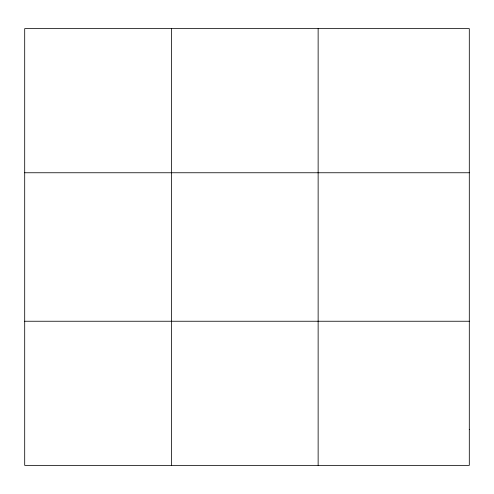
<?xml version="1.0" encoding="UTF-8"?>
<svg xmlns="http://www.w3.org/2000/svg" width="494" height="494" viewBox="0 0 494 494"><rect width="100%" height="100%" fill="white"/><g stroke="black" fill="none" stroke-linecap="round" stroke-linejoin="round"><path stroke-width="0.74" d="M171.418 28.633L171.418 465.367M318.136 28.633L318.136 465.367M24.7 172.758L469.3 172.758M24.7 321.242L469.3 321.242M469.3 429.335L469.3 465.367L24.7 465.367L24.7 28.633L469.3 28.633L469.3 429.335"/></g></svg>
